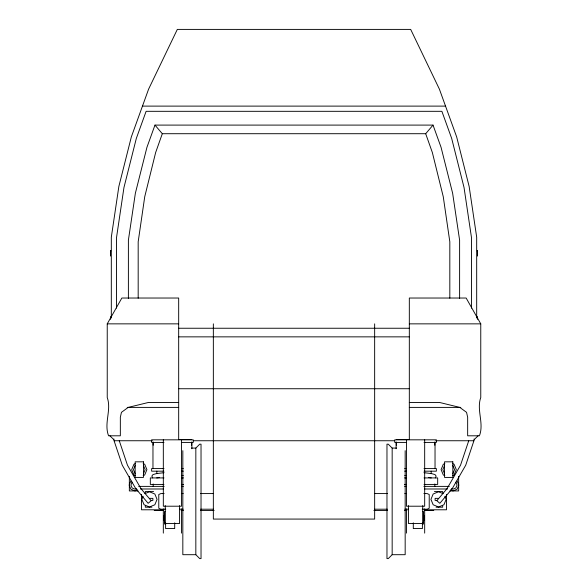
<?xml version="1.0" encoding="UTF-8"?>
<svg xmlns="http://www.w3.org/2000/svg" width="588" height="588" viewBox="0 0 588 588"><rect width="100%" height="100%" fill="white"/><g stroke="black" fill="none" stroke-linecap="round" stroke-linejoin="round"><path stroke-width="0.88" d="M468.732 440.743L460.529 465.211L447.049 488.621L436.825 500.726L439.861 503.291L452.245 488.621L465.725 465.211L473.928 440.743L474.046 439.015M128.39 298.557L128.39 240.198L135.365 193.254L146.949 147.272L154.967 125.097L162.31 133.711L155.644 152.527L144.744 196.686L138.18 241.764L138.18 298.204M135.167 465.483L133.454 469.621L135.167 473.759M130.874 480.947L129.162 485.085L130.874 489.223L135.012 490.936L137.496 489.907M132.116 482.189L130.918 485.085L132.116 487.981L135.012 489.179L136.46 488.584M143.443 473.759L145.155 469.621L143.443 465.483M143.127 496.316L141.855 499.388L144.082 504.769L149.462 506.996L154.835 504.769L157.062 499.388L154.835 494.008L149.462 491.781L144.846 493.692M444.557 465.483L442.845 469.621L444.557 473.759M452.834 473.759L454.546 469.621L452.834 465.483M178.678 402.449L148.499 402.449L128.221 407.396L121.444 412.335L120.342 417.274L120.342 435.804L108.582 435.804C103.701 423.257 111.713 410.027 107.237 397.51L107.237 323.856L121.848 298.028L178.678 298.028L178.678 439.42M477.155 250.973L477.456 250.459L477.456 256.074M459.61 298.557L459.61 240.198L452.635 193.254L441.051 147.272L433.033 125.097L425.69 133.711L162.31 133.711M195.833 448.078L199.729 444.175L201.03 444.175L201.03 558.6L199.729 558.6L195.833 554.697L195.833 448.078L191.497 448.078M392.167 554.697L388.271 558.6L386.97 558.6L386.97 444.175L388.271 444.175L392.167 448.078L392.167 554.697L405.169 554.697L405.169 450.687M474.398 439.42L478.088 435.804M435.296 477.919L436.149 476.096L435.054 474.597L431.629 473.612L423.933 472.678M135.468 463.609L133.932 464.241L131.705 469.621L133.932 475.001L135.468 475.633M143.149 475.633L144.685 475.001L146.912 469.621L144.685 464.241L143.149 463.609M444.851 463.609L443.315 464.241L441.088 469.621L443.315 475.001L444.851 475.633M452.532 475.633L454.068 475.001L456.295 469.621L454.068 464.241L452.532 463.609M156.724 477.919L159.627 477.5M164.067 472.678L156.371 473.612L152.946 474.597L151.851 476.096L152.704 477.919M181.567 475.56L183.302 475.391M142.472 106.112L445.528 106.112M154.967 125.097L433.033 125.097M107.237 323.856L178.678 323.856M409.321 323.856L480.764 323.856L480.764 397.51C476.287 410.027 484.299 423.257 479.418 435.804L467.658 435.804L467.658 417.274L466.556 412.335L459.779 407.396L439.501 402.449L409.321 402.449M178.509 328.244L409.491 328.244M178.715 336.858L409.285 336.858M178.73 388.734L409.27 388.734M127.214 407.396L178.678 407.396M409.321 407.396L460.786 407.396M179.796 439.581L191.681 439.581M396.319 439.581L408.204 439.581M113.954 439.015L114.072 440.743L152.204 440.743M193.371 440.743L394.629 440.743M435.796 440.743L473.928 440.743M163.986 442.419L151.623 442.419L151.623 439.824L193.231 439.824L193.231 442.419L182.155 442.419M405.845 442.419L394.769 442.419L394.769 439.824L436.377 439.824L436.377 442.419L424.014 442.419M392.167 448.078L396.503 448.078M163.986 468.577L151.623 468.577L151.623 471.179L163.927 471.179M181.53 468.577L183.309 468.577M404.691 468.577L406.47 468.577M424.014 468.577L436.377 468.577L436.377 471.179L424.073 471.179M181.53 471.179L183.309 471.179M404.691 471.179L406.47 471.179M163.971 477.919L150.322 477.919L150.322 484.424L163.971 484.424M181.773 477.919L183.463 477.919M404.537 477.919L406.227 477.919M424.029 477.919L437.678 477.919L437.678 484.424L424.029 484.424M181.78 484.424L183.574 484.424M404.426 484.424L406.22 484.424M138.672 486.386L164.162 486.386M181.582 486.386L183.36 486.386M404.64 486.386L406.418 486.386M423.838 486.386L449.328 486.386M140.495 488.988L163.324 488.988M424.676 488.988L447.505 488.988M138.062 490.936L129.345 490.936L129.345 476.412M449.938 490.936L458.655 490.936L458.655 476.412M153.593 491.59L145.324 491.59L145.324 492.634M434.407 491.59L442.676 491.59L442.676 492.634M164.126 493.575L160.855 493.575L158.775 494.515L158.775 508.267L160.855 509.201L165.757 509.201M181.405 493.575L183.228 493.575M200.567 493.575L213.348 493.575M374.652 493.575L387.433 493.575M404.772 493.575L406.595 493.575M423.875 493.575L427.145 493.575L429.225 494.515L429.225 508.267L427.145 509.201L422.243 509.201M149.462 498.359L152.873 498.359L152.873 500.417L151.167 500.417M438.538 498.359L435.127 498.359L435.127 500.417L436.833 500.417M151.939 507.194L145.324 507.194L145.324 506.143M436.061 507.194L442.676 507.194L442.676 506.143M179.575 509.201L183.228 509.201M200.567 509.201L213.348 509.201M374.652 509.201L387.433 509.201M404.772 509.201L408.425 509.201M163.736 509.789L141.517 509.789L141.517 494.412M424.264 509.789L446.483 509.789L446.483 494.412M154.225 510.494L163.361 510.494M181.089 510.494L183.456 510.494M200.368 510.494L214.135 510.494M373.865 510.494L387.632 510.494M404.544 510.494L406.911 510.494M424.639 510.494L433.775 510.494M165.603 511.509L164.625 511.509L164.625 524.07L165.603 524.07M422.397 511.509L423.375 511.509L423.375 524.07L422.397 524.07M164.625 515.419L163.839 515.419L163.839 520.159L164.625 520.159M423.375 515.419L424.161 515.419L424.161 520.159L423.375 520.159M195.833 554.697L182.831 554.697L182.831 450.687M404.698 475.391L406.433 475.56M428.373 477.5L431.276 477.919M451.54 488.584L452.988 489.179L455.884 487.981L457.082 485.085L455.884 482.189M450.504 489.907L452.988 490.936L457.126 489.223L458.838 485.085L457.126 480.947M443.154 493.692L438.538 491.781L433.165 494.008L430.938 499.388L433.165 504.769L438.538 506.996L443.918 504.769L446.145 499.388L444.873 496.316M109.912 435.804L113.602 439.42M110.845 250.973L110.544 250.459L110.544 256.074M480.764 323.856L466.152 298.028L409.321 298.028L409.321 439.42M425.69 133.711L432.356 152.527L443.256 196.686L449.82 241.764L449.82 298.204M119.268 440.743L127.471 465.211L140.951 488.621L151.175 500.726L148.139 503.291L135.754 488.621L122.275 465.211L114.072 440.743M477.456 316.623L477.456 319.321M476.684 318.012L476.684 237.192L469.143 186.462L456.663 136.916L439.39 89.119L410.681 29.4L177.319 29.4L148.61 89.119L131.337 136.916L118.857 186.462L111.316 237.192L111.316 318.012M471.48 308.119L471.48 237.581L464.035 187.484L451.68 138.437L441.882 111.316L146.118 111.316L136.32 138.437L123.965 187.484L116.52 237.581L116.52 308.119M435.032 442.419L435.032 468.577M434.826 442.007L434.826 445.241M434.826 483.961L434.826 486.386M431.173 471.179L431.173 473.707M424.676 439.824L424.676 506.209L406.47 506.209L406.47 439.824M424.676 508.899L424.676 533.125M422.728 505.621L422.728 523.496L408.425 523.496L408.425 505.621M422.397 522.835L422.397 528.561L413.298 528.561L413.298 522.835M406.47 508.899L406.47 533.125M396.319 442.007L396.319 445.241M396.114 442.419L396.114 448.732M374.652 323.856L374.652 519.072L213.348 519.072L213.348 323.856M191.886 442.419L191.886 448.732M191.681 442.007L191.681 445.241M181.53 439.824L181.53 506.209L163.324 506.209L163.324 439.824M181.53 508.899L181.53 533.125M179.575 505.621L179.575 523.496L165.272 523.496L165.272 505.621M174.702 522.835L174.702 528.561L165.603 528.561L165.603 522.835M163.324 508.899L163.324 533.125M156.827 471.179L156.827 473.707M153.174 442.007L153.174 445.241M153.174 483.961L153.174 486.386M152.968 442.419L152.968 468.577M110.544 316.623L110.544 319.321M143.443 461.823L135.167 461.823L135.167 477.419L143.443 477.419L143.443 461.823M452.834 461.823L444.557 461.823L444.557 477.419L452.834 477.419L452.834 461.823"/></g></svg>
